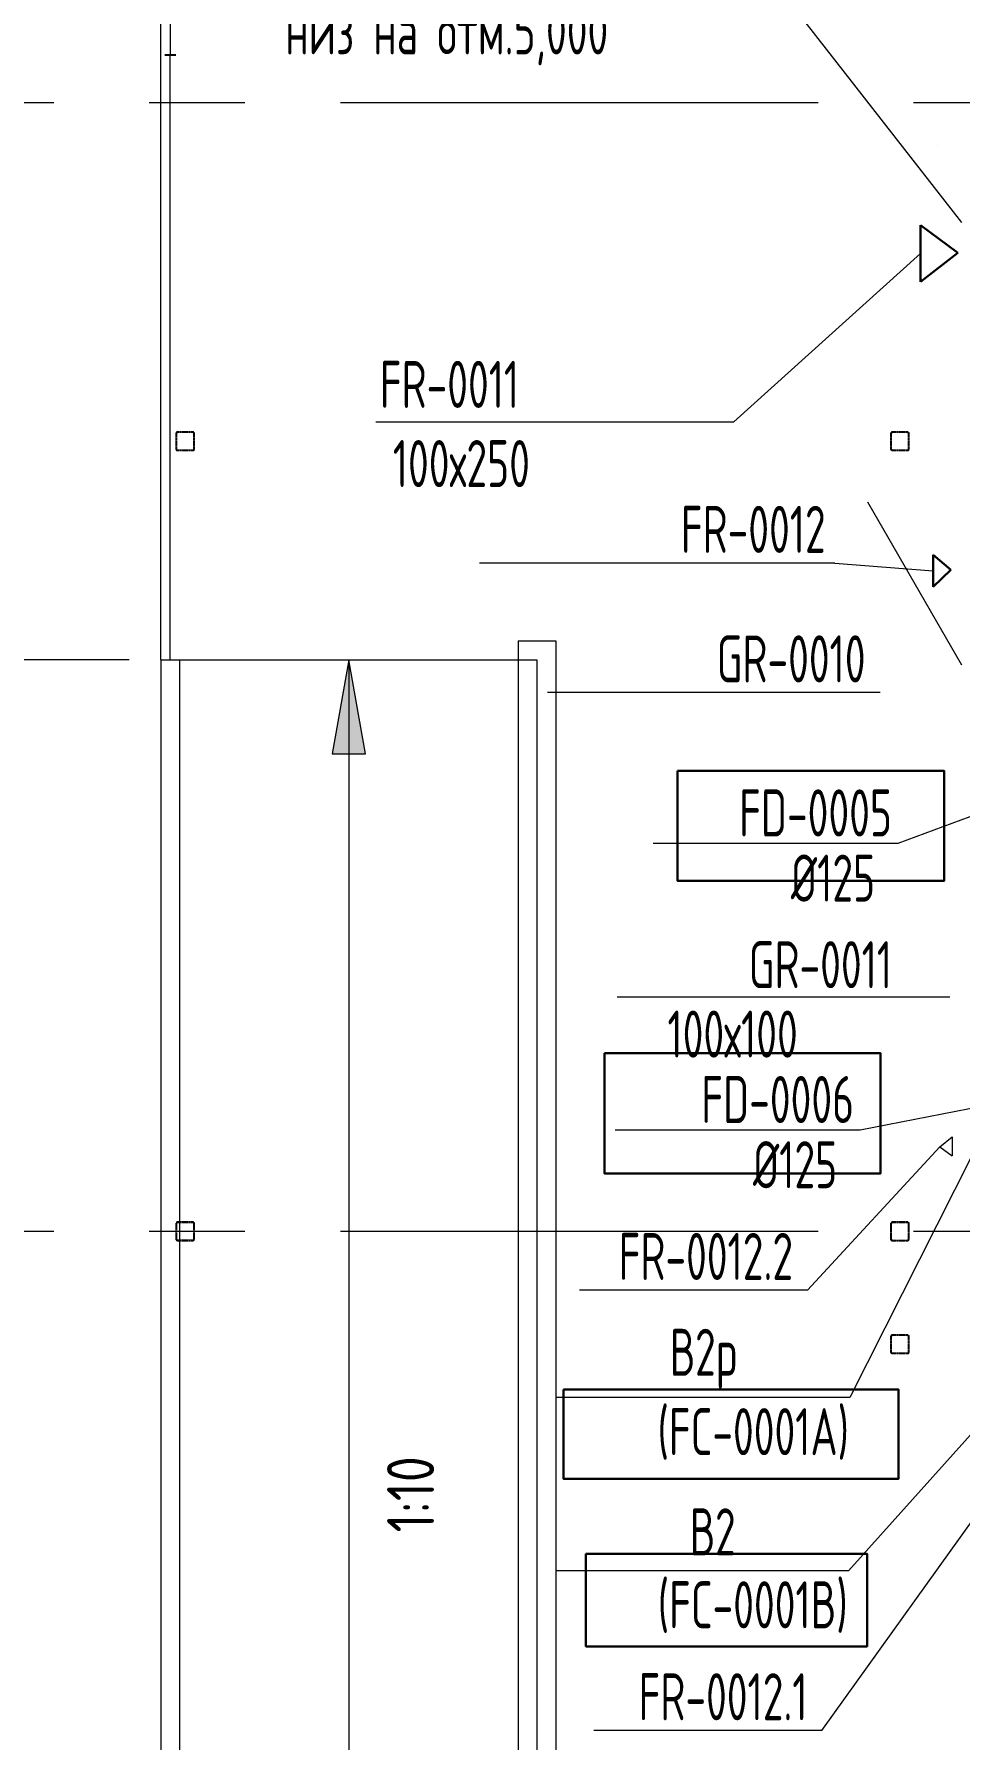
# Model space of a CAD drawing. Header units: millimetres. Extents: x -553547 to 230550, y -59438 to 214451.
# Drawn here: x 87123 to 92045, y -40041 to -30974 of the extents above; entities that cross this region are included whole.
import ezdxf
from ezdxf import colors
from ezdxf.entities.mleader import LeaderData, LeaderLine
from ezdxf.math import Vec2, Vec3

# ---------------------------------------------------------------- set-up
doc = ezdxf.new("R2010")
doc.units = ezdxf.units.MM
for name, pattern in [('GOST2.303 6', [12, 8, -1.5, 1, -1.5]), ('ГОСТ 2.303 6', [12, 8, -1.5, 1, -1.5]), ('осевая', [50.8, 31.75, -6.35, 6.35, -6.35])]:
    doc.linetypes.add(name, pattern=pattern)
for name, color, linetype, lineweight in [('0Оси', 252, 'GOST2.303 6', 13), ('_Оси', 252, 'Continuous', 9), ('АР_Двери', 250, 'Continuous', 9), ('АР_Размеры', 7, 'Continuous', 20), ('АР_Текст', 7, 'Continuous', 20), ('АР_Тонкие', 7, 'Continuous', 0), ('АТ_ПС_АЛС_025', 20, 'ГОСТ 2.303 6', 25), ('Вытяжка', 5, 'Continuous', 30), ('ОВ текст', 7, 'Continuous', 15), ('приток', 10, 'Continuous', 30)]:
    doc.layers.add(name, color=color, linetype=linetype, lineweight=lineweight)
doc.layers.add('_Оси_Размеры', color=224, linetype='Continuous', lineweight=20, plot=False)
doc.styles.add('GOST type A', font='GOST2304A.ttf')
doc.styles.get("Standard").update_dxf_attribs({"font": 'arial.ttf'})
doc.styles.add('ГОСТ', font='cs_gost2304.shx')
doc.styles.add('ГОСТ 2.304', font='CS_Gost2304.shx')
doc.linetypes.add('FENCELINE1', pattern='A,6.35,-2.54,[133,ltypeshp.shx,S=2.54,R=0,X=-2.54,Y=0],-2.54,25.4', length=36.83)
doc.linetypes.add('Lotok', pattern='A,5e-05,[6,MSH_7,S=1,R=0,X=0,Y=0],-4.989379', length=4.989429)
doc.dimstyles.new('100 Ариал', dxfattribs={"dimscale": 100, "dimtxt": 2.5, "dimasz": 1.5, "dimexe": 1.25, "dimexo": 0.625, "dimtad": 1, "dimdec": 0, "dimrnd": 0.001, "dimtxsty": 'ГОСТ', "dimblk": 'OBLIQUE', "dimcen": 1.5, "dimdle": 1.5, "dimclrt": 256, "dimadec": 0, "dimazin": 2, "dimtfac": 0.75, "dimtdec": 0, "dimtmove": 1, "dimatfit": 3, "dimfxl": 7, "dimfxlon": 1, "dimtolj": 1, "dimarcsym": 2})

# ---------------------------------------------------------------- blocks, each defined once
blk = doc.blocks.new('*U2')
at = {"lineweight": 20}
blk.add_hatch(color=256, dxfattribs=at).paths.add_polyline_path([(0, 0), (-5, -0.882), (-5, 0.882)])
blk.add_lwpolyline([(0, 0), (-77.536, 0)])
blk.add_lwpolyline([(0, 0), (-5, -0.882), (-5, 0.882)], close=True, dxfattribs=at)
blk = doc.blocks.new('*U7')
h = blk.add_hatch(color=256)
h.dxf.hatch_style = 1
h.paths.add_polyline_path([(2402.2, 674.7), (2417.7, 616.8), (2427.4, 619.4), (2411.9, 677.3)])
h = blk.add_hatch(color=256)
h.dxf.hatch_style = 1
h.paths.add_polyline_path([(1919.3, 545.3), (1934.8, 487.4), (1944.4, 490), (1928.9, 547.9)])
h = blk.add_hatch(color=256)
h.dxf.hatch_style = 1
h.paths.add_polyline_path([(953.3, 286.5), (968.9, 228.5), (978.5, 231.1), (963, 289.1)])
h = blk.add_hatch(color=256)
h.dxf.hatch_style = 1
h.paths.add_polyline_path([(-12.6, 27.7), (2.9, -30.3), (12.6, -27.7), (-2.9, 30.3)])
blk.add_lwpolyline([(0, 0), (2414.8, 647)])
blk = doc.blocks.new('A$C62bef24c')
at = {"color": 252}
for points in [[(-4440, 4150), (-4360, 4150, 0.414214), (-4350, 4160), (-4350, 4240, 0.414214), (-4360, 4250), (-4440, 4250, 0.414214), (-4450, 4240), (-4450, 4160, 0.414214)], [(-4440, 4154), (-4360, 4154, 0.414214), (-4354, 4160), (-4354, 4240, 0.414214), (-4360, 4246), (-4440, 4246, 0.414214), (-4446, 4240), (-4446, 4160, 0.414214)], [(-640, 4150), (-560, 4150, 0.414214), (-550, 4160), (-550, 4240, 0.414214), (-560, 4250), (-640, 4250, 0.414214), (-650, 4240), (-650, 4160, 0.414214)], [(-640, 4154), (-560, 4154, 0.414214), (-554, 4160), (-554, 4240, 0.414214), (-560, 4246), (-640, 4246, 0.414214), (-646, 4240), (-646, 4160, 0.414214)], [(-4440, -50), (-4360, -50, 0.414214), (-4350, -40), (-4350, 40, 0.414214), (-4360, 50), (-4440, 50, 0.414214), (-4450, 40), (-4450, -40, 0.414214)], [(-4440, -46), (-4360, -46, 0.414214), (-4354, -40), (-4354, 40, 0.414214), (-4360, 46), (-4440, 46, 0.414214), (-4446, 40), (-4446, -40, 0.414214)], [(-640, -50.2), (-560, -50.2, 0.414214), (-550, -40.2), (-550, 39.8, 0.414214), (-560, 49.8), (-640, 49.8, 0.414214), (-650, 39.8), (-650, -40.2, 0.414214)], [(-640, -46.2), (-560, -46.2, 0.414214), (-554, -40.2), (-554, 39.8, 0.414214), (-560, 45.8), (-640, 45.8, 0.414214), (-646, 39.8), (-646, -40.2, 0.414214)], [(-640, -650.2), (-560, -650.2, 0.414214), (-550, -640.2), (-550, -560.2, 0.414214), (-560, -550.2), (-640, -550.2, 0.414214), (-650, -560.2), (-650, -640.2, 0.414214)], [(-640, -646.2), (-560, -646.2, 0.414214), (-554, -640.2), (-554, -560.2, 0.414214), (-560, -554.2), (-640, -554.2, 0.414214), (-646, -560.2), (-646, -640.2, 0.414214)]]:
    blk.add_lwpolyline(points, format="xyb", close=True, dxfattribs=at)
blk = doc.blocks.new('_Oblique')
at = {"color": 0, "linetype": 'ByBlock', "lineweight": -2}
blk.add_line((-0.5, -0.5), (0.5, 0.5), dxfattribs=at)
blk = doc.blocks.new('*D297')
at = {"layer": 'Defpoints', "color": 0, "transparency": 16777216}
for p in [(641343.9, -248750.4), (640476.6, -260750.4), (641343.9, -260750.4)]:
    blk.add_point(p, dxfattribs=at)
at = {"layer": 'АР_Размеры', "color": 0, "lineweight": -2, "transparency": 16777216}
for p, q in [((640476.6, -248600.4), (640476.6, -260900.4)), ((641176.6, -248750.4), (640351.6, -248750.4)), ((641176.6, -260750.4), (640351.6, -260750.4))]:
    blk.add_line(p, q, dxfattribs=at)
at = {"layer": 'АР_Размеры', "color": 0, "lineweight": -2, "transparency": 16777216, "xscale": 150, "yscale": 150, "zscale": 150}
for p, rotation in [((640476.6, -248750.4), 90), ((640476.6, -260750.4), 270)]:
    blk.add_blockref('_Oblique', p, dxfattribs=dict(at, rotation=rotation))
at = {"layer": 'АР_Размеры', "transparency": 16777216, "insert": (640286.5, -254750.4), "char_height": 250, "attachment_point": 5, "rotation": 90}
blk.add_mtext('\\A1;12000', dxfattribs=at)
blk = doc.blocks.new('АР')
at = {"layer": '_Оси', "color": 252, "linetype": 'осевая', "ltscale": 80}
for p, q in [((638234.9, -245789.1), (689234.4, -245789.1)), ((638234.9, -251789.1), (685885.7, -251789.1))]:
    blk.add_line(p, q, dxfattribs=at)
at = {"layer": '_Оси_Размеры', "color": 252, "linetype": 'ByBlock', "lineweight": 15}
blk.add_lwpolyline([(645473.6, -246018.1), (645473.6, -246018.1)], dxfattribs=at)
at = {"layer": 'АР_Двери', "color": 252}
blk.add_line((645603.9, -248779.3), (645103.9, -247913.2), dxfattribs=at)
at = {"layer": 'АР_Тонкие', "color": 252, "ltscale": 0.1}
blk.add_line((641343.9, -248750.4), (641343.9, -242439.1), dxfattribs=at)
at = {"layer": 'АР_Тонкие', "color": 252, "linetype": 'FENCELINE1', "ltscale": 13}
blk.add_line((641393.9, -248750.4), (641393.9, -245539.1), dxfattribs=at)
at = {"layer": 'АР_Тонкие', "color": 252, "ltscale": 150}
for p, q in [((643243.9, -248650.4), (643443.9, -248650.4)), ((641343.9, -248750.4), (643343.9, -248750.4)), ((641343.9, -248750.4), (641343.9, -256504)), ((643343.9, -248750.4), (643343.9, -256504))]:
    blk.add_line(p, q, dxfattribs=at)
at = {"layer": 'АР_Тонкие', "color": 252, "linetype": 'FENCELINE1', "ltscale": 10}
for p, q in [((643243.9, -248650.4), (643243.9, -256504)), ((643443.9, -248650.4), (643443.9, -255089.1)), ((643443.9, -248650.4), (643443.9, -255089.1)), ((641443.9, -248750.4), (641443.9, -256504))]:
    blk.add_line(p, q, dxfattribs=at)
at = {"layer": '0Оси', "color": 252}
blk.add_blockref('A$C62bef24c', (645873.9, -251789.1), dxfattribs=at)
at = {"layer": 'АР_Тонкие', "color": 252, "rotation": 255}
blk.add_blockref('*U7', (641394.4, -243036.3), dxfattribs=at)
at = {"layer": 'АР_Тонкие', "color": 252, "xscale": -100, "yscale": 100, "zscale": 100, "rotation": 270}
blk.add_blockref('*U2', (642343.9, -248750.4), dxfattribs=at)
at = {"layer": 'АР_Текст', "color": 252, "style": 'GOST type A'}
blk.add_text('1:10', height=250, rotation=90, dxfattribs=at).set_placement((642797.2, -253389.8))
at = {"layer": 'АР_Размеры', "color": 252}
dim = blk.add_linear_dim(base=(640476.6, -260750.4), p1=(641343.9, -248750.4), p2=(641343.9, -260750.4), angle=90, dimstyle='100 Ариал', override={"dimtxsty": 'Standard', "dimblk1": 'Oblique', "dimblk2": 'Oblique', "dimsah": 1}, dxfattribs=at)
dim.commit()
dim.dimension.update_dxf_attribs({"geometry": '*D297', "text_midpoint": (640286.5, -254750.4)})
at = {"color": 252}
ml = blk.add_multileader_mtext('Standard', dxfattribs=at)
ml.set_content('0,000', color=252, style='GOST type A')
ml.set_leader_properties(color=256)
ml.build(insert=Vec2(0, 0))
ml.multileader.update_dxf_attribs({"has_dogleg": 0, "has_text_frame": 1, "text_left_attachment_type": 7, "text_right_attachment_type": 6, "dogleg_length": 0, "arrow_head_size": 200})
ctx = ml.context
ctx.base_point, ctx.char_height, ctx.arrow_head_size, ctx.landing_gap_size, ctx.plane_origin = Vec3(649404.1, -245448.8), 250, 200, 50, Vec3(-514199.9, -248177.5)
ctx.left_attachment, ctx.right_attachment = 7, 6
notes = []
notes.append((ctx, [(0, (0, 0, 0), (0, 0), (1, 0), 1, [])]))
ctx.mtext.insert, ctx.mtext.flow_direction = Vec3(649454.1, -245161.3), 5
ml = blk.add_multileader_mtext('Standard', dxfattribs=at)
ml.set_content('0,000', color=252, style='GOST type A')
ml.set_leader_properties(color=256)
ml.build(insert=Vec2(0, 0))
ml.multileader.update_dxf_attribs({"has_dogleg": 0, "has_text_frame": 1, "text_left_attachment_type": 7, "text_right_attachment_type": 6, "dogleg_length": 0, "arrow_head_size": 200})
ctx = ml.context
ctx.base_point, ctx.char_height, ctx.arrow_head_size, ctx.landing_gap_size, ctx.plane_origin = Vec3(641715.8, -241787.5), 250, 200, 50, Vec3(-521888.2, -239063.6)
ctx.left_attachment, ctx.right_attachment = 7, 6
notes.append((ctx, [(0, (0, 0, 0), (0, 0), (1, 0), 1, [])]))
ctx.mtext.insert, ctx.mtext.flow_direction = Vec3(641765.8, -241500), 5
ml = blk.add_multileader_mtext('Standard', dxfattribs=at)
ml.set_content('0,000', color=252, style='GOST type A')
ml.set_leader_properties(color=256)
ml.build(insert=Vec2(0, 0))
ml.multileader.update_dxf_attribs({"has_dogleg": 0, "has_text_frame": 1, "text_left_attachment_type": 7, "text_right_attachment_type": 6, "dogleg_length": 0, "arrow_head_size": 200})
ctx = ml.context
ctx.base_point, ctx.char_height, ctx.arrow_head_size, ctx.landing_gap_size, ctx.plane_origin = Vec3(656104.7, -253706.8), 250, 200, 50, Vec3(-507499.3, -250982.9)
ctx.left_attachment, ctx.right_attachment = 7, 6
notes.append((ctx, [(0, (0, 0, 0), (0, 0), (1, 0), 1, [])]))
ctx.mtext.insert, ctx.mtext.flow_direction = Vec3(656154.7, -253419.3), 5
ml = blk.add_multileader_mtext('Standard', dxfattribs=at)
ml.set_content('0,000', color=252, style='GOST type A')
ml.set_leader_properties(color=256)
ml.build(insert=Vec2(0, 0))
ml.multileader.update_dxf_attribs({"has_dogleg": 0, "has_text_frame": 1, "text_left_attachment_type": 7, "text_right_attachment_type": 6, "dogleg_length": 0, "arrow_head_size": 200})
ctx = ml.context
ctx.base_point, ctx.char_height, ctx.arrow_head_size, ctx.landing_gap_size, ctx.plane_origin = Vec3(674120.3, -254449.4), 250, 200, 50, Vec3(-489483.8, -251725.5)
ctx.left_attachment, ctx.right_attachment = 7, 6
notes.append((ctx, [(0, (0, 0, 0), (0, 0), (1, 0), 1, [])]))
ctx.mtext.insert, ctx.mtext.flow_direction = Vec3(674170.3, -254161.9), 5
ml = blk.add_multileader_mtext('Standard', dxfattribs=at)
ml.set_content('0,000', color=252, style='GOST type A')
ml.set_leader_properties(color=256)
ml.build(insert=Vec2(0, 0))
ml.multileader.update_dxf_attribs({"has_dogleg": 0, "has_text_frame": 1, "text_left_attachment_type": 7, "text_right_attachment_type": 6, "dogleg_length": 0, "arrow_head_size": 200})
ctx = ml.context
ctx.base_point, ctx.char_height, ctx.arrow_head_size, ctx.landing_gap_size, ctx.plane_origin = Vec3(683757.5, -246454.6), 250, 200, 50, Vec3(-479846.5, -243730.6)
ctx.left_attachment, ctx.right_attachment = 7, 6
notes.append((ctx, [(0, (0, 0, 0), (0, 0), (1, 0), 1, [])]))
ctx.mtext.insert, ctx.mtext.flow_direction = Vec3(683807.5, -246167), 5
ml = blk.add_multileader_mtext('Standard', dxfattribs=at)
ml.set_content('+0,600', color=252, style='GOST type A')
ml.set_leader_properties(color=256)
ml.build(insert=Vec2(0, 0))
ml.multileader.update_dxf_attribs({"has_dogleg": 0, "has_text_frame": 1, "text_left_attachment_type": 7, "text_right_attachment_type": 6, "dogleg_length": 0, "arrow_head_size": 200})
ctx = ml.context
ctx.base_point, ctx.char_height, ctx.arrow_head_size, ctx.landing_gap_size, ctx.plane_origin = Vec3(651984.7, -241980.5), 250, 200, 50, Vec3(-511405.9, -240931)
ctx.left_attachment, ctx.right_attachment = 7, 6
notes.append((ctx, [(0, (0, 0, 0), (0, 0), (1, 0), 1, [])]))
ctx.mtext.insert, ctx.mtext.flow_direction = Vec3(652034.7, -241693), 5
ml = blk.add_multileader_mtext('Standard', dxfattribs=at)
ml.set_content('-0,100', color=252, style='GOST type A')
ml.set_leader_properties(color=256)
ml.build(insert=Vec2(0, 0))
ml.multileader.update_dxf_attribs({"has_dogleg": 0, "has_text_frame": 1, "text_left_attachment_type": 7, "text_right_attachment_type": 6, "dogleg_length": 0, "arrow_head_size": 200})
ctx = ml.context
ctx.base_point, ctx.char_height, ctx.arrow_head_size, ctx.landing_gap_size, ctx.plane_origin = Vec3(648501.3, -240196.6, 75705.6), 250, 200, 50, Vec3(-514889.3, -239147.1, 75705.6)
ctx.left_attachment, ctx.right_attachment = 7, 6
notes.append((ctx, [(0, (0, 0, 0), (0, 0), (1, 0), 1, [])]))
ctx.mtext.insert, ctx.mtext.flow_direction = Vec3(648551.3, -239909, 75705.6), 5
for ctx, leaders in notes:
    for number, flags, end, landing, length, lines in leaders:
        leader = LeaderData()
        leader.index, (leader.has_last_leader_line, leader.has_dogleg_vector, leader.attachment_direction) = number, flags
        leader.last_leader_point, leader.dogleg_vector, leader.dogleg_length = Vec3(end), Vec3(landing), length
        for number, points, colour, breaks in lines:
            line = LeaderLine()
            line.index, line.vertices, line.color, line.breaks = number, Vec3.list(points), colors.encode_raw_color(colour), breaks
            leader.lines.append(line)
        ctx.leaders.append(leader)

msp = doc.modelspace()

# ---------------------------------------------------------------- linework, layer by layer
at = {"layer": '_Оси_Размеры', "color": 5, "linetype": 'ByBlock', "lineweight": 15}
msp.add_lwpolyline([(91926.255, -31566.782), (91926.255, -31566.782)], dxfattribs=at)
at = {"layer": 'АТ_ПС_АЛС_025', "color": 40, "linetype": 'Lotok', "lineweight": 30, "true_color": 0xf8d731}
for points in [[(90544.047, -34889.59), (91960.884, -34889.59), (91960.884, -35475.484), (90544.047, -35475.484)], [(90156.687, -36389.902), (91622.643, -36389.902), (91622.643, -37030.757), (90156.687, -37030.757)]]:
    msp.add_lwpolyline(points, close=True, dxfattribs=at)
at = {"layer": 'АТ_ПС_АЛС_025', "color": 6, "linetype": 'Lotok', "lineweight": 30}
for points in [[(89937.676, -38179.309), (91719.216, -38179.309), (91719.216, -38652.667), (89937.676, -38652.667)], [(90056.876, -39051.962), (91551.693, -39051.962), (91551.693, -39544.64), (90056.876, -39544.64)]]:
    msp.add_lwpolyline(points, close=True, dxfattribs=at)
at = {"layer": 'Вытяжка', "lineweight": 20}
for p, q in [((91938.042, -36887.994), (92004.219, -36836.286)), ((91938.042, -36887.994), (92004.219, -36937.099)), ((92004.219, -36836.286), (92004.219, -36937.099))]:
    msp.add_line(p, q, dxfattribs=at)
at = {"layer": 'ОВ текст'}
for p, q in [((92056.5, -31975.135), (90582.446, -30088.059)), ((91835.598, -32139.68), (90843.557, -33034.76)), ((91312.215, -39991.419), (92957.298, -37693.86))]:
    msp.add_line(p, q, dxfattribs=at)
at = {"layer": 'ОВ текст', "linetype": 'Continuous'}
for p, q in [((88939.792, -33034.76), (90843.557, -33034.76)), ((91379.762, -33785.724), (89491.715, -33785.724)), ((91379.762, -33785.724), (91902.735, -33826.837)), ((91620.77, -34474.185), (89853.03, -34474.185)), ((93566.153, -34590.642), (91716.166, -35276.716)), ((91716.166, -35276.716), (90414.933, -35276.716)), ((91991.245, -36093.168), (90223.505, -36093.168)), ((93845.421, -36346.668), (91514.58, -36800.292)), ((91514.58, -36800.292), (90213.348, -36800.292)), ((92109.736, -36935.729), (91459.488, -38221.362)), ((92906.335, -37521.3), (91453.09, -39141.809)), ((91235.392, -37650.773), (90022.892, -37650.773)), ((91459.488, -38221.362), (89902.759, -38221.362)), ((91453.09, -39141.809), (89896.361, -39141.809)), ((91312.215, -39991.419), (90099.715, -39991.419))]:
    msp.add_line(p, q, dxfattribs=at)
msp.add_lwpolyline([(91235.392, -37650.773), (91938.042, -36887.994)], dxfattribs=at)
at = {"layer": 'приток'}
for p, q in [((91835.598, -32290.901), (91835.598, -31988.46)), ((91835.598, -31988.46), (92034.129, -32135.775)), ((92034.129, -32135.775), (91835.598, -32290.901)), ((91902.735, -33742.353), (91902.735, -33911.32)), ((91997.968, -33820.682), (91902.735, -33742.353)), ((91902.735, -33911.32), (91997.968, -33820.682))]:
    msp.add_line(p, q, dxfattribs=at)

# ---------------------------------------------------------------- block references
at = {"layer": 'АР_Размеры', "color": 18, "true_color": 0x000000}
for p in [(-553547.366, 214451.275), (-485509.064, 206951.83)]:
    msp.add_blockref('АР', p, dxfattribs=at)

# ---------------------------------------------------------------- texts
at = {"layer": 'ОВ текст', "linetype": 'Continuous', "char_height": 250, "width": 7852.99712, "line_spacing_factor": 0.84}
for s, insert, attachment_point, style in [('{\\W0.8;низ на отм.5,000}', (88458.96, -30985.467), 4, 'ГОСТ 2.304'), ('{\\W0.8;FR-0011}', (88961.361, -32835.603), 4, 'ГОСТ 2.304'), ('{\\W0.8; 100х250}', (88927.908, -33256.52), 4, 'ГОСТ 2.304'), ('{\\W0.8;FR-0012}', (91331.708, -33606.252), 6, 'ГОСТ'), ('{\\W0.8;GR-0010}', (91543.91, -34294.713), 6, 'ГОСТ 2.304'), ('{\\W0.8;FD-0005}', (91684.37, -35113.5), 6, 'ГОСТ 2.304'), ('{\\W0.8;%%C125}', (91594.58, -35460.292), 6, 'ГОСТ 2.304'), ('{\\W0.8;GR-0011}', (91684.58, -35920.292), 6, 'ГОСТ 2.304'), ('{\\W0.8; 100х100}', (90388.194, -36289.274), 4, 'ГОСТ 2.304'), ('{\\W0.8;FD-0006}', (91482.785, -36637.076), 6, 'ГОСТ 2.304'), ('{\\W0.8;%%C125}', (91392.994, -36983.867), 6, 'ГОСТ 2.304'), ('{\\W0.8;FR-0012.2}', (91158.532, -37471.301), 6, 'ГОСТ 2.304'), ('{\\W0.8;В2р}', (90859.797, -38014.813), 6, 'ГОСТ 2.304'), ('{\\W0.8;(FC-0001A)}', (91455.814, -38414.98), 6, 'ГОСТ 2.304'), ('{\\W0.8;В2}', (90853.399, -38935.259), 6, 'ГОСТ 2.304'), ('{\\W0.8;(FC-0001B)}', (91449.416, -39335.427), 6, 'ГОСТ 2.304'), ('{\\W0.8;FR-0012.1}', (91235.355, -39811.947), 6, 'ГОСТ 2.304')]:
    msp.add_mtext(s, dxfattribs=dict(at, insert=insert, attachment_point=attachment_point, style=style))

doc.saveas('drawing.dxf')
